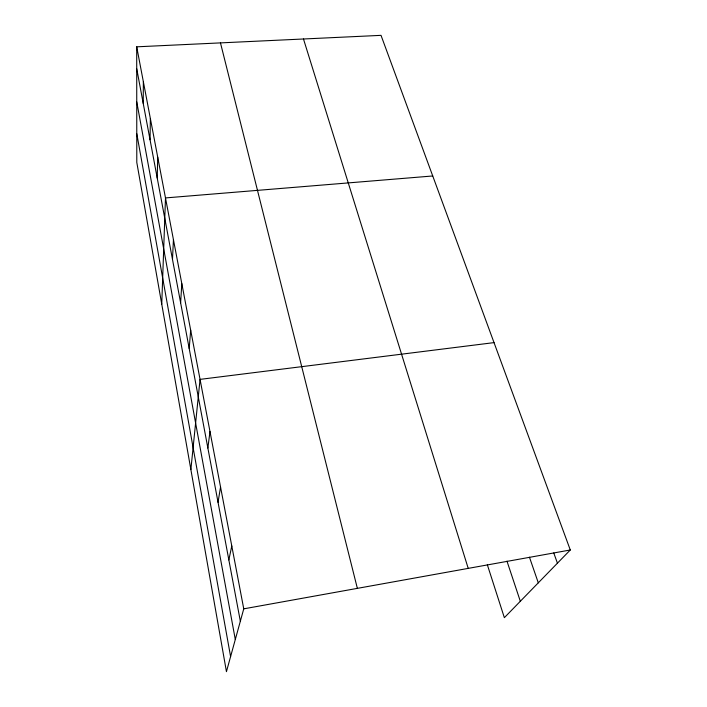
<?xml version="1.0" encoding="UTF-8"?>
<svg xmlns="http://www.w3.org/2000/svg" width="707" height="707" viewBox="0 0 707 707"><rect width="100%" height="100%" fill="white"/><g stroke="black" fill="none" stroke-linecap="round" stroke-linejoin="round"><path stroke-width="1.06" d="M143.221 103.39L143.362 81.773M150.052 139.774L150.361 118.511M157.219 178.023L157.723 157.175M161.753 304.151L165.491 197.925L432.737 175.972M172.49 259.425L173.436 239.629M180.621 302.782L181.814 283.64M189.202 348.533L190.678 330.151M190.872 469.581L200.054 379.376L494.025 342.621M207.867 448.044L209.988 431.562M218.039 502.297L220.549 486.99M228.847 559.917L231.781 545.963M136.707 46.821L243.756 608.842L226.443 671.65L136.796 162.416L136.707 46.821L381.02 35.35L570.293 549.984L504.356 617.671L487.353 564.805M243.756 608.842L570.293 549.984M553.767 552.962L557.434 563.187M529.455 557.204L538.301 582.833M506.972 561.146L520.325 601.277M303.48 38.991L468.22 568.384M220.469 42.888L357.362 588.365M136.725 68.738L240.345 621.223M136.751 101.896L235.298 639.517M136.778 133.667L230.597 656.582"/></g></svg>
